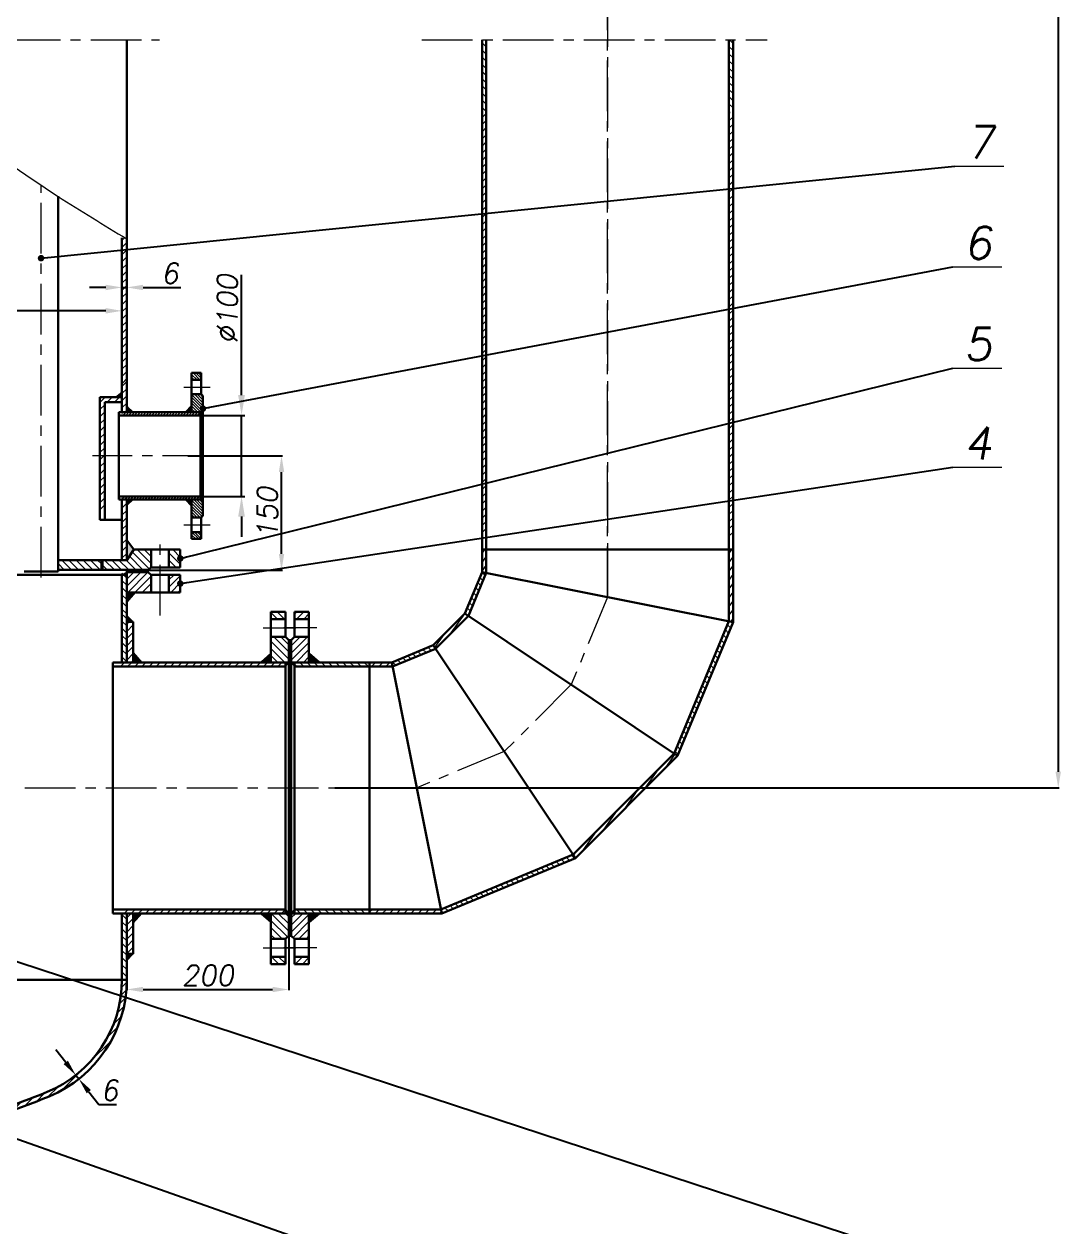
# Model space of a CAD drawing. Header units: inches. Extents: x 41 to 5981, y 0 to 8400.
# Drawn here: x 1902 to 3183, y 764 to 2249 of the extents above; entities that cross this region are included whole.
import ezdxf

# ---------------------------------------------------------------- set-up
doc = ezdxf.new("R2010")
doc.units = ezdxf.units.IN
doc.header["$LTSCALE"] = 50
doc.header["$MEASUREMENT"] = 0
doc.linetypes.add('CENTER', pattern=[2, 1.25, -0.25, 0.25, -0.25])
for name, color, linetype, lineweight in [('Dam', 2, 'Continuous', 30), ('kthuoc', 3, 'Continuous', 13), ('manh', 4, 'Continuous', 13), ('Tam', 1, 'CENTER', 13)]:
    doc.layers.add(name, color=color, linetype=linetype, lineweight=lineweight)
doc.styles.add('chu2.5', font='txt.shx', dxfattribs={"oblique": 10, "height": 25})
doc.dimstyles.new('Copy of kichthuoc2.5', dxfattribs={"dimtxt": 25, "dimasz": 25, "dimexe": 4, "dimexo": 0, "dimgap": 5, "dimtad": 1, "dimdec": 0, "dimzin": 0, "dimdsep": 46, "dimtxsty": 'chu2.5', "dimcen": 5, "dimclrd": 256, "dimclre": 256, "dimclrt": 256, "dimadec": 0, "dimazin": 0, "dimtfac": 1, "dimtdec": 0, "dimtmove": 0, "dimatfit": 0, "dimfxl": 0, "dimtolj": 1, "dimtzin": 0, "dimarcsym": 0})
doc.dimstyles.new('kichthuoc2.5', dxfattribs={"dimtxt": 25, "dimasz": 20, "dimexe": 1, "dimexo": 0, "dimgap": 5, "dimtad": 1, "dimtoh": 1, "dimdec": 0, "dimzin": 0, "dimdsep": 46, "dimtxsty": 'chu2.5', "dimcen": 5, "dimclrd": 256, "dimclre": 256, "dimclrt": 256, "dimadec": 0, "dimazin": 0, "dimtfac": 1, "dimtdec": 0, "dimtmove": 0, "dimatfit": 0, "dimfxl": 0, "dimtolj": 1, "dimtzin": 0, "dimarcsym": 0})
pattern_1 = [(45, (-230.6606, 0), (-4.419417, 4.419417), [])]
pattern_2 = [(135, (-230.6606, 0), (-4.419417, -4.419417), [])]
pattern_3 = [(45, (-330.6606, 0), (-4.419417, 4.419417), [])]
pattern_4 = [(315, (7543.385, 11517.62), (-1.76776695, -1.76776695), [])]
pattern_5 = [(225, (7543.385, 11517.62), (-1.76776695, 1.76776695), [])]
pattern_6 = [(45, (-2665.252, -333.107), (-4.4194174, 4.4194174), [])]
pattern_7 = [(45, (-11828.711, 0), (-4.4194174, 4.4194174), [])]

# ---------------------------------------------------------------- blocks, each defined once
blk = doc.blocks.new('*D23')
at = {"layer": 'DEFPOINTS', "color": 0}
for p in [(1108.7, 1306), (932, 1069.1), (1983.3, 1069.1)]:
    blk.add_point(p, dxfattribs=at)
at = {"layer": 'kthuoc', "lineweight": -2}
for p, q in [((1108.7, 1306), (931, 1306)), ((932, 1286), (932, 1089.1)), ((1983.3, 1069.1), (931, 1069.1))]:
    blk.add_line(p, q, dxfattribs=at)
at = {"layer": 'kthuoc'}
for points in [[(928.6, 1286), (935.3, 1286), (932, 1306)], [(928.6, 1089.1), (935.3, 1089.1), (932, 1069.1)]]:
    blk.add_solid(points, dxfattribs=at)
at = {"layer": 'kthuoc', "insert": (914.5, 1187.5), "char_height": 25, "attachment_point": 5, "rotation": 90, "style": 'chu2.5'}
blk.add_mtext('\\A1;240', dxfattribs=at)
blk = doc.blocks.new('*D22')
at = {"layer": 'DEFPOINTS', "color": 0}
for p in [(2144.1, 4439.9), (2285.5, 1306), (3179.3, 1306)]:
    blk.add_point(p, dxfattribs=at)
at = {"layer": 'kthuoc', "lineweight": -2}
for p, q in [((2144.1, 4439.9), (3180.3, 4439.9)), ((3179.3, 4419.9), (3179.3, 1326)), ((2285.5, 1306), (3180.3, 1306))]:
    blk.add_line(p, q, dxfattribs=at)
at = {"layer": 'kthuoc'}
for points in [[(3175.9, 4419.9), (3182.6, 4419.9), (3179.3, 4439.9)], [(3175.9, 1326), (3182.6, 1326), (3179.3, 1306)]]:
    blk.add_solid(points, dxfattribs=at)
at = {"layer": 'kthuoc', "insert": (3161.8, 2872.9), "char_height": 25, "attachment_point": 5, "rotation": 90, "style": 'chu2.5'}
blk.add_mtext('\\A1;4000', dxfattribs=at)
blk = doc.blocks.new('*D21')
at = {"layer": 'DEFPOINTS', "color": 0}
for p in [(2228.7, 1129.5), (2028.7, 1122.9), (2228.7, 1057.1)]:
    blk.add_point(p, dxfattribs=at)
at = {"layer": 'kthuoc', "lineweight": -2}
for p, q in [((2228.7, 1129.5), (2228.7, 1056.1)), ((2028.7, 1122.9), (2028.7, 1056.1)), ((2048.7, 1057.1), (2208.7, 1057.1))]:
    blk.add_line(p, q, dxfattribs=at)
at = {"layer": 'kthuoc'}
for points in [[(2048.7, 1060.4), (2048.7, 1053.8), (2028.7, 1057.1)], [(2208.7, 1060.4), (2208.7, 1053.8), (2228.7, 1057.1)]]:
    blk.add_solid(points, dxfattribs=at)
at = {"layer": 'kthuoc', "insert": (2128.7, 1074.6), "char_height": 25, "attachment_point": 5, "style": 'chu2.5'}
blk.add_mtext('\\A1;200', dxfattribs=at)
blk = doc.blocks.new('*D13')
at = {"layer": 'DEFPOINTS', "color": 0}
for p in [(2098.1, 1766), (2100.6, 1666), (2170.4, 1666)]:
    blk.add_point(p, dxfattribs=at)
at = {"layer": 'kthuoc', "lineweight": -2}
for p, q in [((2170.4, 1791), (2170.4, 1939.7)), ((2098.1, 1766), (2174.4, 1766)), ((2170.4, 1666), (2170.4, 1766)), ((2100.6, 1666), (2174.4, 1666)), ((2170.4, 1641), (2170.4, 1616))]:
    blk.add_line(p, q, dxfattribs=at)
at = {"layer": 'kthuoc'}
for points in [[(2166.2, 1791), (2174.5, 1791), (2170.4, 1766)], [(2166.2, 1641), (2174.5, 1641), (2170.4, 1666)]]:
    blk.add_solid(points, dxfattribs=at)
at = {"layer": 'kthuoc', "insert": (2152.9, 1897.2), "char_height": 25, "attachment_point": 5, "rotation": 90, "style": 'chu2.5'}
blk.add_mtext('\\A1;%%c100', dxfattribs=at)
blk = doc.blocks.new('*D39')
at = {"layer": 'DEFPOINTS', "color": 0}
for p in [(2022.7, 1924), (2028.7, 1924), (2028.7, 1913.6)]:
    blk.add_point(p, dxfattribs=at)
at = {"layer": 'kthuoc', "lineweight": -2}
for p, q in [((2002.7, 1924), (1982.7, 1924)), ((2022.7, 1924), (2022.7, 1925)), ((2022.7, 1924), (2028.7, 1924)), ((2028.7, 1913.6), (2028.7, 1925)), ((2048.7, 1924), (2095.4, 1924))]:
    blk.add_line(p, q, dxfattribs=at)
at = {"layer": 'kthuoc'}
for points in [[(2002.7, 1927.3), (2002.7, 1920.6), (2022.7, 1924)], [(2048.7, 1927.3), (2048.7, 1920.6), (2028.7, 1924)]]:
    blk.add_solid(points, dxfattribs=at)
at = {"layer": 'kthuoc', "insert": (2082, 1941.5), "char_height": 25, "attachment_point": 5, "style": 'chu2.5'}
blk.add_mtext('\\A1;6', dxfattribs=at)
blk = doc.blocks.new('*D9')
at = {"layer": 'DEFPOINTS', "color": 0}
for p in [(1965.6, 951.3), (1969.4, 946.6), (1969.4, 946.6)]:
    blk.add_point(p, dxfattribs=at)
at = {"layer": 'kthuoc', "lineweight": -2}
for p, q in [((1953.2, 967), (1940.9, 982.7)), ((1965.6, 951.3), (1964.9, 950.7)), ((1965.6, 951.3), (1969.4, 946.6)), ((1969.4, 946.6), (1968.6, 946)), ((1981.7, 930.9), (1994.1, 915.2)), ((1994.1, 915.2), (2015.8, 915.2))]:
    blk.add_line(p, q, dxfattribs=at)
at = {"layer": 'kthuoc'}
for points in [[(1955.9, 969.1), (1950.6, 965), (1965.6, 951.3)], [(1984.4, 933), (1979.1, 928.9), (1969.4, 946.6)]]:
    blk.add_solid(points, dxfattribs=at)
at = {"layer": 'kthuoc', "insert": (2007.5, 932.7), "char_height": 25, "attachment_point": 5, "style": 'chu2.5'}
blk.add_mtext('\\A1;6', dxfattribs=at)
blk = doc.blocks.new('*D8')
at = {"layer": 'DEFPOINTS', "color": 0}
for p in [(2022.7, 1936.8), (1222.7, 1895.1), (1222.7, 1891.4)]:
    blk.add_point(p, dxfattribs=at)
at = {"layer": 'kthuoc', "lineweight": -2}
for p, q in [((2022.7, 1936.8), (2022.7, 1894.1)), ((1222.7, 1891.4), (1222.7, 1896.1)), ((2002.7, 1895.1), (1242.7, 1895.1))]:
    blk.add_line(p, q, dxfattribs=at)
at = {"layer": 'kthuoc'}
for points in [[(1242.7, 1898.5), (1242.7, 1891.8), (1222.7, 1895.1)], [(2002.7, 1898.5), (2002.7, 1891.8), (2022.7, 1895.1)]]:
    blk.add_solid(points, dxfattribs=at)
at = {"layer": 'kthuoc', "insert": (1622.7, 1912.6), "char_height": 25, "attachment_point": 5, "style": 'chu2.5'}
blk.add_mtext('\\A1;%%c800', dxfattribs=at)
blk = doc.blocks.new('*D34')
at = {"layer": 'DEFPOINTS', "color": 0}
for p in [(2104, 1716), (2219.8, 1716), (2054.7, 1575)]:
    blk.add_point(p, dxfattribs=at)
at = {"layer": 'kthuoc', "lineweight": -2}
for p, q in [((2104, 1716), (2220.8, 1716)), ((2219.8, 1595), (2219.8, 1696)), ((2054.7, 1575), (2220.8, 1575))]:
    blk.add_line(p, q, dxfattribs=at)
at = {"layer": 'kthuoc'}
for points in [[(2216.4, 1696), (2223.1, 1696), (2219.8, 1716)], [(2216.4, 1595), (2223.1, 1595), (2219.8, 1575)]]:
    blk.add_solid(points, dxfattribs=at)
at = {"layer": 'kthuoc', "insert": (2202.3, 1645.5), "char_height": 25, "attachment_point": 5, "rotation": 90, "style": 'chu2.5'}
blk.add_mtext('\\A1;150', dxfattribs=at)

msp = doc.modelspace()

# ---------------------------------------------------------------- hatches: boundary and pattern name
at = {"layer": 'kthuoc'}
h = msp.add_hatch(dxfattribs=at)
h.set_pattern_fill('ANSI31', color=256, scale=50, angle=90, style=0)
h.paths.add_polyline_path([(2472.5, 2229.8), (2467.5, 2229.8), (2467.5, 2140.8), (2472.5, 2140.8)])
h.paths.add_polyline_path([(2777.5, 2229.8), (2772.5, 2229.8), (2772.5, 2140.8), (2777.5, 2140.8)])
h = msp.add_hatch(dxfattribs=at)
h.set_pattern_fill('ANSI31', color=256, scale=50, style=0)
h.set_pattern_definition(pattern_7)
h.paths.add_polyline_path([(2472.5, 2140.1), (2467.5, 2140.1), (2467.5, 1918.8), (2472.5, 1918.8)])
h.paths.add_polyline_path([(2777.5, 2140.1), (2772.5, 2140.1), (2772.5, 1918.8), (2777.5, 1918.8)])
h = msp.add_hatch(dxfattribs=at)
h.set_pattern_fill('ANSI31', color=256, scale=50, style=0)
h.set_pattern_definition(pattern_3)
edge = h.paths.add_edge_path()
edge.add_spline(control_points=[(2028.7, 1983.9), (2026.7, 1984.3), (2024.7, 1984.8), (2022.7, 1985.2)], knot_values=[2785.27903, 2785.27903, 2785.27903, 2785.27903, 2791.318035, 2791.318035, 2791.318035, 2791.318035], degree=3, periodic=0)
edge.add_line((2022.7, 1985.2), (2022.7, 1806.2))
edge.add_line((2022.7, 1806.2), (2028.7, 1806.2))
edge.add_line((2028.7, 1806.2), (2028.7, 1983.9))
h = msp.add_hatch(dxfattribs=at)
h.set_pattern_fill('ANSI31', color=256, scale=50, style=0)
h.set_pattern_definition(pattern_7)
h.paths.add_polyline_path([(2472.5, 1918.8), (2467.5, 1918.8), (2467.5, 1617.1), (2472.5, 1617.1)])
h.paths.add_polyline_path([(2777.5, 1918.8), (2772.5, 1918.8), (2772.5, 1617.1), (2777.5, 1617.1)])
h = msp.add_hatch(dxfattribs=at)
h.set_pattern_fill('ANSI31', color=256, scale=20, angle=180, style=0)
h.set_pattern_definition(pattern_4)
h.paths.add_polyline_path([(2120.7, 1810), (2108.7, 1810), (2108.7, 1818.5), (2120.7, 1818.5)])
h.paths.add_polyline_path([(2122.7, 1770), (2108.7, 1770), (2108.7, 1792), (2120.7, 1792), (2122.7, 1790)])
h = msp.add_hatch(dxfattribs=at)
h.set_pattern_fill('ANSI31', color=256, scale=50, style=0)
h.paths.add_polyline_path([(2022.7, 1770), (2028.7, 1770), (2028.7, 1808.5), (2022.7, 1808.7)])
h = msp.add_hatch(dxfattribs=at)
h.set_pattern_fill('ANSI31', color=256, scale=50, style=0)
h.set_pattern_definition(pattern_6)
h.paths.add_polyline_path([(2022.7, 1788.3), (2001.4, 1788.3), (2001.4, 1782.3), (2022.7, 1782.3)])
h.paths.add_polyline_path([(2001.4, 1788.3), (1995.4, 1788.3), (1995.4, 1782.3), (2001.4, 1782.3)])
for points in [[(2022.7, 1794.6), (2014.8, 1788.3), (2022.7, 1788.3)], [(2036.5, 1770), (2028.7, 1770), (2028.7, 1777.4)], [(2028.7, 1777.3), (2028.7, 1770), (2034.9, 1770)], [(2108.7, 1777.2), (2101.5, 1770), (2108.7, 1770)], [(2119.7, 1766), (2119.7, 1770), (2122.7, 1770)], [(2122.7, 1662), (2119.7, 1662), (2119.7, 1666)], [(2028.7, 1654.8), (2028.7, 1662), (2034.9, 1662)], [(2036.5, 1662), (2028.7, 1662), (2028.7, 1654.7)], [(2108.7, 1654.8), (2101.5, 1662), (2108.7, 1662)], [(2028.7, 1587.3), (2037.4, 1600.3), (2028.7, 1611.8)], [(2028.7, 1572.3), (2023.1, 1569.3), (2028.7, 1569.3)], [(2038.8, 1547.3), (2028.7, 1547.3), (2028.7, 1535.5)], [(2036.7, 1511), (2028.7, 1511), (2028.7, 1519.1)], [(2047.4, 1461), (2036.7, 1461), (2036.7, 1473.1)], [(2207.1, 1473.4), (2195.1, 1461.4), (2207.1, 1461.4)], [(2254.1, 1473.4), (2266.1, 1461.4), (2254.1, 1461.4)], [(2228.7, 1461), (2224.7, 1461), (2224.7, 1457)], [(2231.7, 1461), (2235.7, 1461), (2235.7, 1457)], [(2047.4, 1151), (2036.7, 1151), (2036.7, 1138.8)], [(2207.1, 1138.6), (2195.1, 1150.6), (2207.1, 1150.6)], [(2224.7, 1156), (2224.7, 1155), (2228.7, 1151)], [(2228.7, 1151), (2224.7, 1151), (2224.7, 1155)], [(2235.7, 1155), (2235.7, 1156), (2231.7, 1151)], [(2231.7, 1151), (2235.7, 1151), (2235.7, 1155)], [(2254.1, 1138.6), (2266.1, 1150.6), (2254.1, 1150.6)], [(2036.7, 1101), (2028.7, 1101), (2028.7, 1092.8)]]:
    msp.add_hatch(color=256, dxfattribs=at).paths.add_polyline_path(points)
h = msp.add_hatch(dxfattribs=at)
h.set_pattern_fill('ANSI31', color=256, scale=50, style=0)
h.set_pattern_definition(pattern_6)
h.paths.add_polyline_path([(2001.4, 1782.3), (1995.4, 1782.3), (1995.4, 1716), (2001.4, 1716)])
h.paths.add_polyline_path([(2001.4, 1716), (1995.4, 1716), (1995.4, 1646.7), (2001.4, 1646.7)])
h = msp.add_hatch(dxfattribs=at)
h.set_pattern_fill('ANSI31', color=256, scale=20, angle=270, style=0)
h.set_pattern_definition(pattern_5)
h.paths.add_polyline_path([(2119.7, 1770), (2119.7, 1766), (2022.7, 1766), (2022.7, 1770)])
h = msp.add_hatch(dxfattribs=at)
h.set_pattern_fill('ANSI31', color=256, scale=20, angle=270, style=0)
h.set_pattern_definition(pattern_5)
h.paths.add_polyline_path([(2119.7, 1662), (2022.7, 1662), (2022.7, 1666), (2119.7, 1666)])
h = msp.add_hatch(dxfattribs=at)
h.set_pattern_fill('ANSI31', color=256, scale=50, style=0)
h.paths.add_polyline_path([(2022.7, 1587.3), (2028.7, 1587.3), (2028.7, 1662), (2022.7, 1662)])
h = msp.add_hatch(dxfattribs=at)
h.set_pattern_fill('ANSI31', color=256, scale=20, angle=180, style=0)
h.set_pattern_definition(pattern_4)
h.paths.add_polyline_path([(2120.7, 1613.5), (2108.7, 1613.5), (2108.7, 1622), (2120.7, 1622)])
h.paths.add_polyline_path([(2122.7, 1642), (2120.7, 1640), (2108.7, 1640), (2108.7, 1662), (2122.7, 1662)])
h = msp.add_hatch(dxfattribs=at)
h.set_pattern_fill('ANSI31', color=256, scale=50, angle=90, style=0)
h.paths.add_polyline_path([(1997.2, 1575.3), (1997.2, 1587.3), (1943.7, 1587.3), (1943.7, 1575.3), (1961.7, 1575.3)])
h.paths.add_polyline_path([(2028.7, 1587.3), (2022.7, 1587.3), (1998.7, 1587.3), (1998.7, 1575.3), (2054.7, 1575.3), (2058.7, 1578.3), (2058.7, 1600.3), (2037.4, 1600.3)])
h.paths.add_polyline_path([(2080.7, 1578.3), (2094.7, 1578.3), (2094.7, 1600.3), (2080.7, 1600.3)])
h = msp.add_hatch(dxfattribs=at)
h.set_pattern_fill('ANSI31', color=256, scale=50, angle=10, style=0)
h.paths.add_polyline_path([(2777.5, 1600.2), (2772.5, 1600.2), (2772.5, 1511.8), (2777.5, 1510.8)])
h.paths.add_polyline_path([(2472.5, 1600.2), (2467.5, 1600.2), (2467.5, 1572.5), (2472.5, 1571.5)])
h = msp.add_hatch(dxfattribs=at)
h.set_pattern_fill('ANSI37', color=256, scale=10, angle=90, style=0)
h.paths.add_polyline_path([(2028.7, 1575.3), (2028.7, 1572.3), (2054.7, 1572.3), (2054.7, 1575.3)])
h = msp.add_hatch(dxfattribs=at)
h.set_pattern_fill('ANSI31', color=256, scale=50, angle=90, style=0)
h.set_pattern_definition([(135, (-330.6606, 0), (-4.419417, -4.419417), [])])
h.paths.add_polyline_path([(2028.7, 1572.3), (2022.7, 1572.3), (2022.7, 1522.3, -0.005317), (2022.7, 1519.1), (2028.7, 1519.1, 0.005113), (2028.7, 1522.3)])
h = msp.add_hatch(dxfattribs=at)
h.set_pattern_fill('ANSI31', color=256, scale=50, style=0)
h.set_pattern_definition(pattern_3)
h.paths.add_polyline_path([(2058.7, 1569.3), (2054.7, 1572.3), (2028.7, 1572.3), (2028.7, 1547.3), (2058.7, 1547.3)])
h.paths.add_polyline_path([(2094.7, 1569.3), (2080.7, 1569.3), (2080.7, 1547.3), (2094.7, 1547.3)])
h = msp.add_hatch(dxfattribs=at)
h.set_pattern_fill('ANSI31', color=256, scale=50, angle=90, style=0)
h.paths.add_polyline_path([(2472.5, 1571.5), (2467.5, 1572.5), (2446.3, 1521.3), (2450.6, 1518.5)])
h = msp.add_hatch(dxfattribs=at)
h.set_pattern_fill('ANSI31', color=256, scale=50, angle=90, style=0)
h.set_pattern_definition(pattern_2)
h.paths.add_polyline_path([(2028.7, 1519.3), (2022.7, 1519.4), (2022.7, 1461), (2028.7, 1461)])
h = msp.add_hatch(dxfattribs=at)
h.set_pattern_fill('ANSI31', color=256, scale=50, angle=90, style=0)
h.set_pattern_definition(pattern_2)
h.paths.add_polyline_path([(2228.7, 1488.5), (2224.7, 1492.5), (2206.7, 1492.5), (2206.7, 1461), (2228.7, 1461)])
h.paths.add_polyline_path([(2224.7, 1523.5), (2206.7, 1523.5), (2206.7, 1514.5), (2224.7, 1514.5)])
h = msp.add_hatch(dxfattribs=at)
h.set_pattern_fill('ANSI31', color=256, scale=50, style=0)
h.set_pattern_definition(pattern_1)
h.paths.add_polyline_path([(2253.7, 1492.5), (2235.7, 1492.5), (2231.7, 1488.5), (2231.7, 1461), (2253.7, 1461)])
h.paths.add_polyline_path([(2253.7, 1523.5), (2235.7, 1523.5), (2235.7, 1514.5), (2253.7, 1514.5)])
h = msp.add_hatch(dxfattribs=at)
h.set_pattern_fill('ANSI31', color=256, scale=50, angle=10, style=0)
h.paths.add_polyline_path([(2450.6, 1518.5), (2446.3, 1521.3), (2407.2, 1482.2), (2410, 1477.9)])
h = msp.add_hatch(dxfattribs=at)
h.set_pattern_fill('ANSI31', color=256, scale=50, style=0)
h.set_pattern_definition(pattern_1)
h.paths.add_polyline_path([(2036.7, 1511), (2028.7, 1511), (2028.7, 1461), (2036.7, 1461)])
h = msp.add_hatch(dxfattribs=at)
h.set_pattern_fill('ANSI31', color=256, scale=50, angle=90, style=0)
h.paths.add_polyline_path([(2777.5, 1510.8), (2772.5, 1511.8), (2704.9, 1348.6), (2709.1, 1345.7)])
h = msp.add_hatch(dxfattribs=at)
h.set_pattern_fill('ANSI37', color=256, scale=10, angle=90, style=0)
h.set_pattern_definition([(225, (-1e-10, 2611.9218), (-0.8838835, 0.8838835), []), (135, (-1e-10, 2611.9218), (0.8838835, 0.8838835), [])])
h.paths.add_polyline_path([(2228.7, 1488.5), (2231.7, 1488.5), (2231.7, 1461), (2228.7, 1461)])
h = msp.add_hatch(dxfattribs=at)
h.set_pattern_fill('ANSI31', color=256, scale=50, angle=90, style=0)
h.paths.add_polyline_path([(2410, 1477.9), (2407.2, 1482.2), (2356, 1461), (2357, 1456)])
h = msp.add_hatch(dxfattribs=at)
h.set_pattern_fill('ANSI31', color=256, scale=50, style=0)
h.set_pattern_definition(pattern_1)
edge = h.paths.add_edge_path()
edge.add_line((2224.7, 1461), (2022.6, 1461))
edge.add_spline(control_points=[(2022.6, 1461), (2021.7, 1459.3), (2020.9, 1457.6), (2020, 1456)], knot_values=[0, 0, 0, 0, 5.282651, 5.282651, 5.282651, 5.282651], degree=3, periodic=0)
edge.add_line((2020, 1456), (2224.7, 1456))
edge.add_line((2224.7, 1456), (2224.7, 1461))
h = msp.add_hatch(dxfattribs=at)
h.set_pattern_fill('ANSI31', color=256, scale=50, angle=90, style=0)
h.paths.add_polyline_path([(2328.3, 1456), (2328.3, 1461), (2235.7, 1461), (2235.7, 1456)])
h = msp.add_hatch(dxfattribs=at)
h.set_pattern_fill('ANSI31', color=256, scale=50, style=0)
h.paths.add_polyline_path([(2357, 1456), (2356, 1461), (2328.3, 1461), (2328.3, 1456)])
h = msp.add_hatch(dxfattribs=at)
h.set_pattern_fill('ANSI31', color=256, scale=50, angle=10, style=0)
h.paths.add_polyline_path([(2622.5, 1266.2), (2622.5, 1259.1), (2669.4, 1306), (2662.3, 1306)])
h.paths.add_polyline_path([(2622.5, 1259.1), (2622.5, 1266.2), (2579.9, 1223.6), (2582.8, 1219.4)])
h.paths.add_polyline_path([(2662.3, 1306), (2669.4, 1306), (2709.1, 1345.7), (2704.9, 1348.6)])
h = msp.add_hatch(dxfattribs=at)
h.set_pattern_fill('ANSI31', color=256, scale=50, angle=90, style=0)
h.paths.add_polyline_path([(2582.8, 1219.4), (2579.9, 1223.6), (2416.7, 1156), (2417.7, 1151)])
h = msp.add_hatch(dxfattribs=at)
h.set_pattern_fill('ANSI31', color=256, scale=50, style=0)
h.set_pattern_definition(pattern_1)
edge = h.paths.add_edge_path()
edge.add_line((2224.7, 1156), (2020.1, 1156))
edge.add_spline(control_points=[(2020.1, 1156), (2021, 1154.3), (2021.9, 1152.6), (2022.7, 1151)], knot_values=[322.302317, 322.302317, 322.302317, 322.302317, 327.586989, 327.586989, 327.586989, 327.586989], degree=3, periodic=0)
edge.add_line((2022.7, 1151), (2224.7, 1151))
edge.add_line((2224.7, 1151), (2224.7, 1156))
h = msp.add_hatch(dxfattribs=at)
h.set_pattern_fill('ANSI31', color=256, scale=50, angle=90, style=0)
h.set_pattern_definition(pattern_2)
h.paths.add_polyline_path([(2028.7, 1151), (2022.7, 1151), (2022.7, 1069.1), (2028.7, 1069.1)])
h = msp.add_hatch(dxfattribs=at)
h.set_pattern_fill('ANSI31', color=256, scale=50, style=0)
h.set_pattern_definition(pattern_1)
h.paths.add_polyline_path([(2036.7, 1151), (2028.7, 1151), (2028.7, 1101), (2036.7, 1101)])
h = msp.add_hatch(dxfattribs=at)
h.set_pattern_fill('ANSI31', color=256, scale=50, angle=90, style=0)
h.set_pattern_definition(pattern_2)
h.paths.add_polyline_path([(2228.7, 1151), (2206.7, 1151), (2206.7, 1119.5), (2224.7, 1119.5), (2228.7, 1123.5)])
h.paths.add_polyline_path([(2224.7, 1097.5), (2206.7, 1097.5), (2206.7, 1088.5), (2224.7, 1088.5)])
h = msp.add_hatch(dxfattribs=at)
h.set_pattern_fill('ANSI37', color=256, scale=10, angle=90, style=0)
h.paths.add_polyline_path([(2228.7, 1123.5), (2231.7, 1123.5), (2231.7, 1151), (2228.7, 1151)])
h = msp.add_hatch(dxfattribs=at)
h.set_pattern_fill('ANSI31', color=256, scale=50, style=0)
h.set_pattern_definition(pattern_1)
h.paths.add_polyline_path([(2253.7, 1151), (2231.7, 1151), (2231.7, 1123.5), (2235.7, 1119.5), (2253.7, 1119.5)])
h.paths.add_polyline_path([(2253.7, 1097.5), (2235.7, 1097.5), (2235.7, 1088.5), (2253.7, 1088.5)])
h = msp.add_hatch(dxfattribs=at)
h.set_pattern_fill('ANSI31', color=256, scale=50, angle=90, style=0)
h.paths.add_polyline_path([(2328.3, 1151), (2328.3, 1156), (2235.7, 1156), (2235.7, 1151)])
h = msp.add_hatch(dxfattribs=at)
h.set_pattern_fill('ANSI31', color=256, scale=50, style=0)
h.paths.add_polyline_path([(2328.3, 1156), (2328.3, 1151), (2417.7, 1151), (2416.7, 1156)])
h = msp.add_hatch(dxfattribs=at)
h.set_pattern_fill('ANSI31', color=256, scale=50, style=0)
h.set_pattern_definition(pattern_1)
h.paths.add_polyline_path([(2028.7, 1069.1), (2022.7, 1069.1, -0.302776), (1930.4, 930.6, -0.081993), (1676.7, 870.9), (1676.7, 864.9, 0.08212), (1932.7, 925.1, 0.302776)])

# ---------------------------------------------------------------- linework, layer by layer
at = {"layer": 'Dam'}
for p, q in [((2028.7, 2229.8), (2028.7, 1770)), ((2467.5, 2229.8), (2467.5, 1572.5)), ((2472.5, 2229.8), (2472.5, 1571.5)), ((2772.5, 1511.8), (2772.5, 2229.8)), ((2777.5, 1510.8), (2777.5, 2229.8)), ((1943.7, 1573.3), (1943.7, 2036.5)), ((2022.7, 1985.2), (2022.7, 1770)), ((2108.7, 1818.5), (2108.7, 1770)), ((2108.7, 1818.5), (2120.7, 1818.5)), ((2120.7, 1818.5), (2120.7, 1792)), ((2108.7, 1810), (2120.7, 1810)), ((1995.4, 1788.3), (1995.4, 1637)), ((2022.7, 1788.3), (1995.4, 1788.3)), ((2108.7, 1792), (2120.7, 1792)), ((2120.7, 1792), (2122.7, 1790)), ((2122.7, 1790), (2122.7, 1716)), ((2001.4, 1782.3), (2001.4, 1637)), ((2022.7, 1782.3), (2001.4, 1782.3)), ((2018.7, 1770), (2122.7, 1770)), ((2018.7, 1770), (2018.7, 1716)), ((2108.7, 1777.2), (2101.5, 1770)), ((2122.7, 1770), (2119.7, 1766)), ((2119.7, 1770), (2119.7, 1716)), ((2018.7, 1766), (2119.7, 1766)), ((2018.7, 1662), (2018.7, 1716)), ((2119.7, 1662), (2119.7, 1716)), ((2122.7, 1642), (2122.7, 1716)), ((2018.7, 1666), (2119.7, 1666)), ((2122.7, 1662), (2119.7, 1666)), ((2018.7, 1662), (2122.7, 1662)), ((2022.7, 1587.3), (2022.7, 1662)), ((2028.7, 1662), (2028.7, 1587.3)), ((2108.7, 1654.8), (2101.5, 1662)), ((2108.7, 1613.5), (2108.7, 1662)), ((2001.4, 1637), (1995.4, 1637)), ((2001.4, 1637), (2022.7, 1637)), ((2108.7, 1640), (2120.7, 1640)), ((2120.7, 1640), (2122.7, 1642)), ((2120.7, 1613.5), (2120.7, 1640)), ((2108.7, 1622), (2120.7, 1622)), ((2037.4, 1600.3), (2028.7, 1611.8)), ((2108.7, 1613.5), (2120.7, 1613.5)), ((2028.7, 1587.3), (2037.4, 1600.3)), ((2094.7, 1600.3), (2037.4, 1600.3)), ((2058.7, 1578.3), (2058.7, 1600.3)), ((2080.7, 1578.3), (2080.7, 1600.3)), ((2094.7, 1578.3), (2094.7, 1600.3)), ((2467.5, 1600.2), (2522.5, 1600.2)), ((2472.5, 1600.2), (2772.5, 1600.2)), ((2472.5, 1600.2), (2472.5, 1571.5)), ((2472.5, 1600.2), (2472.5, 1600.2)), ((2722.5, 1600.2), (2777.5, 1600.2)), ((2772.5, 1600.2), (2772.5, 1511.8)), ((2772.5, 1600.2), (2772.5, 1600.2)), ((2022.7, 1587.3), (1943.7, 1587.3)), ((1943.7, 1575.3), (1961.7, 1575.3)), ((1961.7, 1575.3), (2054.7, 1575.3)), ((1997.2, 1587.3), (1997.2, 1575.3)), ((1998.7, 1587.3), (1998.7, 1575.3)), ((2028.7, 1587.3), (2022.7, 1587.3)), ((2028.7, 1575.3), (2028.7, 1461)), ((2054.7, 1575.3), (2058.7, 1578.3)), ((2054.7, 1572.3), (2054.7, 1575.3)), ((2094.7, 1578.3), (2058.7, 1578.3)), ((1222.7, 1569.3), (2028.7, 1569.3)), ((1901.7, 1573.3), (1943.7, 1573.3)), ((2022.7, 1569.3), (2022.7, 1461)), ((2028.7, 1572.3), (2028.7, 1461)), ((2054.7, 1572.3), (2028.7, 1572.3)), ((2054.7, 1572.3), (2058.7, 1569.3)), ((2058.7, 1547.3), (2058.7, 1569.3)), ((2058.7, 1569.3), (2094.7, 1569.3)), ((2080.7, 1547.3), (2080.7, 1569.3)), ((2094.7, 1547.3), (2094.7, 1569.3)), ((2467.5, 1572.5), (2446.3, 1521.3)), ((2472.5, 1571.5), (2450.6, 1518.5)), ((2467.5, 1572.5), (2777.5, 1510.8)), ((2094.7, 1547.3), (2028.7, 1547.3)), ((2065.7, 1547.3), (2028.7, 1547.3)), ((2206.7, 1523.5), (2224.7, 1523.5)), ((2206.7, 1523.5), (2206.7, 1461)), ((2224.7, 1523.5), (2224.7, 1492.5)), ((2235.7, 1523.5), (2235.7, 1492.5)), ((2253.7, 1523.5), (2235.7, 1523.5)), ((2253.7, 1523.5), (2253.7, 1461)), ((2446.3, 1521.3), (2407.2, 1482.2)), ((2450.6, 1518.5), (2410, 1477.9)), ((2446.3, 1521.3), (2709.1, 1345.7)), ((2036.7, 1511), (2028.7, 1511)), ((2036.7, 1461), (2036.7, 1511)), ((2206.7, 1514.5), (2224.7, 1514.5)), ((2253.7, 1514.5), (2235.7, 1514.5)), ((2772.5, 1511.8), (2704.9, 1348.6)), ((2777.5, 1510.8), (2709.1, 1345.7)), ((2206.7, 1492.5), (2224.7, 1492.5)), ((2224.7, 1492.5), (2228.7, 1488.5)), ((2228.7, 1488.5), (2228.7, 1306)), ((2228.7, 1488.5), (2231.7, 1488.5)), ((2235.7, 1492.5), (2231.7, 1488.5)), ((2231.7, 1488.5), (2231.7, 1306)), ((2253.7, 1492.5), (2235.7, 1492.5)), ((2207.1, 1471.9), (2195.1, 1461.4)), ((2254.1, 1471.9), (2266.1, 1461.4)), ((2407.2, 1482.2), (2356, 1461)), ((2410, 1477.9), (2357, 1456)), ((2407.2, 1482.2), (2582.8, 1219.4)), ((2356, 1461), (2011.2, 1461)), ((2011.2, 1461), (2011.2, 1151)), ((2224.7, 1456), (2011.2, 1456)), ((2224.7, 1461), (2224.7, 1306)), ((2228.7, 1461), (2224.7, 1457)), ((2231.7, 1461), (2235.7, 1457)), ((2235.7, 1461), (2235.7, 1306)), ((2357, 1456), (2235.7, 1456)), ((2328.3, 1461), (2328.3, 1151)), ((2357, 1456), (2328.3, 1456)), ((2356, 1461), (2417.7, 1151)), ((2704.9, 1348.6), (2579.9, 1223.6)), ((2709.1, 1345.7), (2582.8, 1219.4)), ((2224.7, 1151), (2224.7, 1306)), ((2228.7, 1123.5), (2228.7, 1306)), ((2231.7, 1123.5), (2231.7, 1306)), ((2231.7, 1123.5), (2231.7, 1306)), ((2235.7, 1151), (2235.7, 1306)), ((2579.9, 1223.6), (2416.7, 1156)), ((2582.8, 1219.4), (2417.7, 1151)), ((2011.2, 1156), (2224.7, 1156)), ((2417.7, 1151), (2011.2, 1151)), ((2224.7, 1156), (2020.1, 1156)), ((2022.7, 1151), (2022.7, 1069.1)), ((2022.7, 1151), (2022.7, 1069.1)), ((2028.7, 1151), (2028.7, 1069.1)), ((2028.7, 1151), (2028.7, 1069.1)), ((2036.7, 1151), (2036.7, 1101)), ((2207.1, 1140.1), (2195.1, 1150.6)), ((2206.7, 1088.5), (2206.7, 1151)), ((2228.7, 1151), (2224.7, 1155)), ((2231.7, 1151), (2235.7, 1155)), ((2402.9, 1156), (2235.7, 1156)), ((2235.7, 1156), (2416.7, 1156)), ((2253.7, 1088.5), (2253.7, 1151)), ((2254.1, 1140.1), (2266.1, 1150.6)), ((2416.7, 1156), (2328.3, 1156)), ((2206.7, 1119.5), (2224.7, 1119.5)), ((2224.7, 1119.5), (2228.7, 1123.5)), ((2224.7, 1088.5), (2224.7, 1119.5)), ((2228.7, 1123.5), (2231.7, 1123.5)), ((2235.7, 1119.5), (2231.7, 1123.5)), ((2253.7, 1119.5), (2235.7, 1119.5)), ((2235.7, 1088.5), (2235.7, 1119.5)), ((2036.7, 1101), (2028.7, 1101)), ((2206.7, 1097.5), (2224.7, 1097.5)), ((2206.7, 1088.5), (2224.7, 1088.5)), ((2253.7, 1097.5), (2235.7, 1097.5)), ((2253.7, 1088.5), (2235.7, 1088.5)), ((2028.7, 1069.1), (1622.7, 1069.1))]:
    msp.add_line(p, q, dxfattribs=at)
for centre, radius, start, end in [((1872.7, 1069.1), 150, 292.6199, 0), ((1872.7, 1069.1), 156, 292.6199, 0), ((1622.7, 1669.1), 800, 273.8704, 292.6199), ((1622.7, 1669.1), 806, 273.8416, 292.6199)]:
    msp.add_arc(centre, radius, start, end, dxfattribs=at)
at = {"layer": 'kthuoc'}
for p, q in [((3051.5, 2073.6), (3112.1, 2073.6)), ((3049, 1949.4), (3109.7, 1949.4)), ((3049, 1824.4), (3109.7, 1824.4)), ((2014.8, 1788.3), (2022.7, 1794.6)), ((2028.7, 1777.4), (2036.5, 1770)), ((2028.7, 1777.3), (2034.9, 1770)), ((3049, 1701.9), (3109.7, 1701.9)), ((2028.7, 1654.8), (2034.9, 1662)), ((2028.7, 1654.7), (2036.5, 1662)), ((2028.7, 1572.3), (2023.1, 1569.3)), ((2038.8, 1547.3), (2028.7, 1535.5)), ((2036.7, 1511), (2028.7, 1519.1)), ((2036.7, 1473.1), (2047.4, 1461)), ((2036.7, 1138.8), (2047.4, 1151)), ((2224.7, 1156), (2228.7, 1151)), ((2235.7, 1156), (2231.7, 1151)), ((2036.7, 1101), (2028.7, 1092.8))]:
    msp.add_line(p, q, dxfattribs=at)
msp.add_open_spline([(1703.4, 2229.8), (1775, 2156), (1886.3, 2070), (2000.3, 2001.1), (2028.7, 1983.9)], degree=3, knots=[2098.344939, 2098.344939, 2098.344939, 2098.344939, 2399.80707, 2499.735985, 2499.735985, 2499.735985, 2499.735985], dxfattribs=at)
at = {"layer": 'Tam'}
for p, q in [((2622.5, 1541.7), (2622.5, 2683.4)), ((2622.5, 2683.4), (2622.5, 1541.7)), ((1184.1, 2229.8), (2069.2, 2229.8)), ((2393.2, 2229.8), (2819.7, 2229.8)), ((1922.7, 1565.9), (1922.7, 2050.2)), ((2098.9, 1801), (2131.6, 1801)), ((2135.3, 1716), (1986.3, 1716)), ((2098.9, 1631), (2131.6, 1631)), ((2069.7, 1518.9), (2069.7, 1614.8)), ((2622.5, 1600.2), (2622.5, 1541.7)), ((2622.5, 1541.7), (2577.7, 1433.5)), ((2196.9, 1503.5), (2237.6, 1503.5)), ((2197.9, 1503.5), (2233.7, 1503.5)), ((2263.5, 1503.5), (2222.8, 1503.5)), ((2262.5, 1503.5), (2226.7, 1503.5)), ((2577.7, 1433.5), (2495, 1350.8)), ((2495, 1350.8), (2386.8, 1306)), ((1902.8, 1306), (2402.9, 1306)), ((2386.8, 1306), (2328.3, 1306)), ((2196.9, 1108.5), (2237.6, 1108.5)), ((2197.9, 1108.5), (2233.7, 1108.5)), ((2263.5, 1108.5), (2222.8, 1108.5)), ((2262.5, 1108.5), (2226.7, 1108.5))]:
    msp.add_line(p, q, dxfattribs=at)

# ---------------------------------------------------------------- texts
at = {"layer": 'kthuoc', "char_height": 25, "width": 4, "attachment_point": 9, "style": 'chu2.5'}
for insert in [(3109.1, 1764.4), (3109.1, 1756.4)]:
    msp.add_mtext('\\A1;', dxfattribs=dict(at, insert=insert))
at = {"layer": 'manh', "char_height": 40, "attachment_point": 9, "style": 'chu2.5'}
for s, insert in [('7', (3099.7, 2083.2)), ('6', (3097.2, 1959)), ('5', (3097.2, 1834)), ('4', (3097.2, 1711.6))]:
    msp.add_mtext(s, dxfattribs=dict(at, insert=insert))

# ---------------------------------------------------------------- dimensions: what is measured, and where the dimension line sits
at = {"layer": 'kthuoc'}
for base, p1, p2, text, picture, middle in [((3179.3, 1306), (2144.1, 4439.9), (2285.5, 1306), '4000', '*D22', (3161.8, 2872.9)), ((2219.8, 1716), (2054.7, 1575), (2104, 1716), '150', '*D34', (2202.3, 1645.5)), ((932, 1069.1), (1108.7, 1306), (1983.3, 1069.1), '240', '*D23', (914.5, 1187.5))]:
    dim = msp.add_linear_dim(base=base, p1=p1, p2=p2, angle=90, text=text, dimstyle='kichthuoc2.5', dxfattribs=at)
    dim.commit()
    dim.dimension.update_dxf_attribs({"geometry": picture, "text_midpoint": middle})
for base, p1, p2, picture, middle in [((2028.7, 1924), (2022.7, 1924), (2028.7, 1913.6), '*D39', (2082, 1941.5)), ((2228.7, 1057.1), (2028.7, 1122.9), (2228.7, 1129.5), '*D21', (2128.7, 1074.6))]:
    dim = msp.add_linear_dim(base=base, p1=p1, p2=p2, dimstyle='kichthuoc2.5', dxfattribs=at)
    dim.commit()
    dim.dimension.update_dxf_attribs({"geometry": picture, "text_midpoint": middle})
dim = msp.add_linear_dim(base=(1222.7, 1895.1), p1=(2022.7, 1936.8), p2=(1222.7, 1891.4), text='%%c<>', dimstyle='kichthuoc2.5', dxfattribs=at)
dim.commit()
dim.dimension.update_dxf_attribs({"geometry": '*D8', "text_midpoint": (1622.7, 1912.6)})
dim = msp.add_linear_dim(base=(2170.4, 1666), p1=(2098.1, 1766), p2=(2100.6, 1666), angle=90, text='%%c<>', dimstyle='Copy of kichthuoc2.5', dxfattribs=at)
dim.commit()
dim.dimension.update_dxf_attribs({"geometry": '*D13', "text_midpoint": (2170.4, 1897.2), "dimtype": 160})
dim = msp.add_aligned_dim(p1=(1965.6, 951.3), p2=(1969.4, 946.6), distance=0, dimstyle='kichthuoc2.5', dxfattribs=at)
dim.commit()
dim.dimension.update_dxf_attribs({"geometry": '*D9', "text_midpoint": (2007.5, 932.7)})

# ---------------------------------------------------------------- leaders
for points, override in [([(1922.7, 1960.1), (3051.5, 2073.6)], {"dimasz": 8, "dimtad": 0, "dimldrblk": 'Dot'}), ([(2122.7, 1774.4), (3049, 1949.4)], {"dimasz": 8, "dimtad": 0, "dimldrblk": 'Dot'}), ([(2094.7, 1589.3), (3049, 1824.4)], {"dimasz": 8, "dimtad": 0, "dimldrblk": 'Dot'}), ([(2094.7, 1558.3), (3049, 1701.9)], {"dimasz": 8, "dimtad": 0, "dimldrblk": 'Dot'}), ([(1315.7, 1280.6), (3049, 712.5)], {"dimasz": 8, "dimgap": 5, "dimtad": 0, "dimldrblk": 'Dot'}), ([(1837, 892.1), (3049, 465.9)], {"dimasz": 8, "dimtad": 0, "dimldrblk": 'Dot'}), ([(1685, 774.6), (3049, 314.2)], {"dimasz": 8, "dimtad": 0, "dimldrblk": 'Dot'})]:
    msp.add_leader(points, dimstyle='kichthuoc2.5', override=override, dxfattribs=at)

doc.saveas('drawing.dxf')
